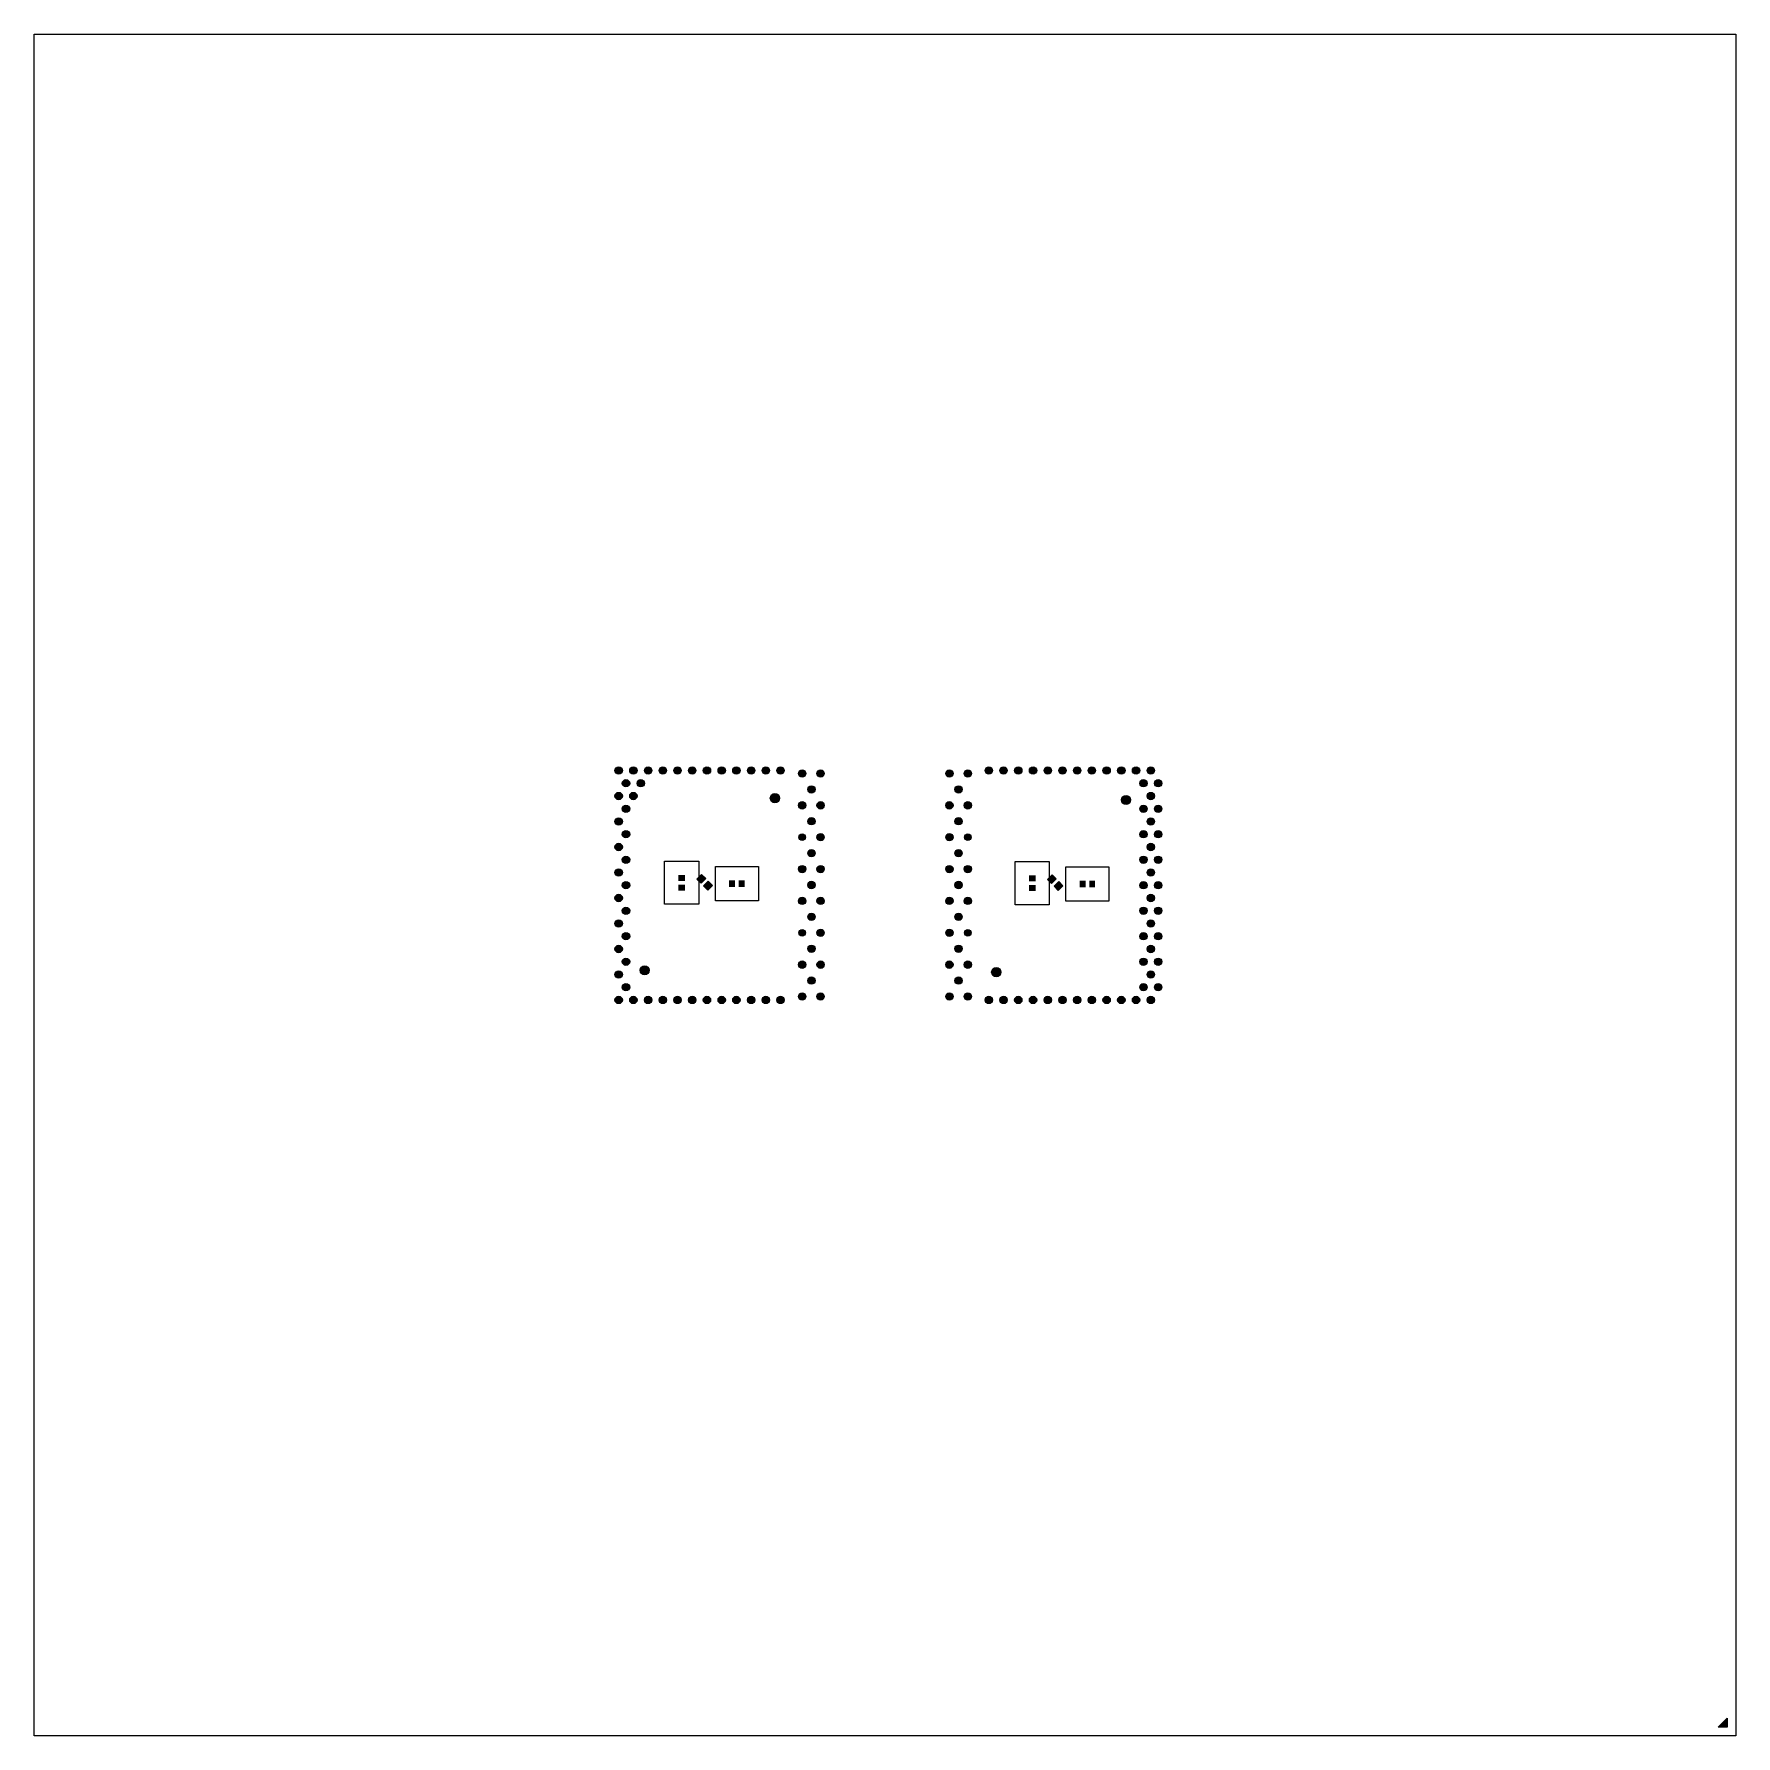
# Model space of a CAD drawing. Extents: x -46250 to 46250, y -46250 to 46250.
import ezdxf

# ---------------------------------------------------------------- set-up
doc = ezdxf.new("R2010")
doc.units = 0
doc.header["$MEASUREMENT"] = 0
for name, color, linetype in [('jigstreet', 7, 'Continuous'), ('PKG_OUTLINE', 81, 'CONTINUOUS'), ('SOLDERMASK_PADS_BTM', 12, 'CONTINUOUS')]:
    doc.layers.add(name, color=color, linetype=linetype)

msp = doc.modelspace()

# ---------------------------------------------------------------- hatches: boundary and pattern name
at = {"layer": 'SOLDERMASK_PADS_BTM'}
h = msp.add_hatch(color=256, dxfattribs=at)
edge = h.paths.add_edge_path()
edge.add_arc((-14476, 6222), 200, 0, 360, ccw=False)
h = msp.add_hatch(color=256, dxfattribs=at)
edge = h.paths.add_edge_path()
edge.add_arc((-14077, 5529), 200, 0, 360, ccw=False)
h = msp.add_hatch(color=256, dxfattribs=at)
edge = h.paths.add_edge_path()
edge.add_arc((-13676, 6222), 200, 0, 360, ccw=False)
h = msp.add_hatch(color=256, dxfattribs=at)
edge = h.paths.add_edge_path()
edge.add_arc((-13276, 5529), 200, 0, 360, ccw=False)
h = msp.add_hatch(color=256, dxfattribs=at)
edge = h.paths.add_edge_path()
edge.add_arc((-12876, 6222), 200, 0, 360, ccw=False)
h = msp.add_hatch(color=256, dxfattribs=at)
edge = h.paths.add_edge_path()
edge.add_arc((-12076, 6222), 200, 0, 360, ccw=False)
h = msp.add_hatch(color=256, dxfattribs=at)
edge = h.paths.add_edge_path()
edge.add_arc((-11277, 6222), 200, 0, 360, ccw=False)
h = msp.add_hatch(color=256, dxfattribs=at)
edge = h.paths.add_edge_path()
edge.add_arc((-10476, 6222), 200, 0, 360, ccw=False)
h = msp.add_hatch(color=256, dxfattribs=at)
edge = h.paths.add_edge_path()
edge.add_arc((-9676, 6222), 200, 0, 360, ccw=False)
h = msp.add_hatch(color=256, dxfattribs=at)
edge = h.paths.add_edge_path()
edge.add_arc((-8876, 6222), 200, 0, 360, ccw=False)
h = msp.add_hatch(color=256, dxfattribs=at)
edge = h.paths.add_edge_path()
edge.add_arc((-8077, 6222), 200, 0, 360, ccw=False)
h = msp.add_hatch(color=256, dxfattribs=at)
edge = h.paths.add_edge_path()
edge.add_arc((-7276, 6222), 200, 0, 360, ccw=False)
h = msp.add_hatch(color=256, dxfattribs=at)
edge = h.paths.add_edge_path()
edge.add_arc((-6476, 6222), 200, 0, 360, ccw=False)
h = msp.add_hatch(color=256, dxfattribs=at)
edge = h.paths.add_edge_path()
edge.add_arc((-5677, 6222), 200, 0, 360, ccw=False)
h = msp.add_hatch(color=256, dxfattribs=at)
edge = h.paths.add_edge_path()
edge.add_arc((-4500, 6062), 200, 0, 360, ccw=False)
h = msp.add_hatch(color=256, dxfattribs=at)
edge = h.paths.add_edge_path()
edge.add_arc((-3500, 6062), 200, 0, 360, ccw=False)
h = msp.add_hatch(color=256, dxfattribs=at)
edge = h.paths.add_edge_path()
edge.add_arc((3500, 6062), 200, 0, 360, ccw=False)
h = msp.add_hatch(color=256, dxfattribs=at)
edge = h.paths.add_edge_path()
edge.add_arc((4500, 6062), 200, 0, 360, ccw=False)
h = msp.add_hatch(color=256, dxfattribs=at)
edge = h.paths.add_edge_path()
edge.add_arc((5645, 6222), 200, 0, 360, ccw=False)
h = msp.add_hatch(color=256, dxfattribs=at)
edge = h.paths.add_edge_path()
edge.add_arc((6445, 6222), 200, 0, 360, ccw=False)
h = msp.add_hatch(color=256, dxfattribs=at)
edge = h.paths.add_edge_path()
edge.add_arc((7245, 6222), 200, 0, 360, ccw=False)
h = msp.add_hatch(color=256, dxfattribs=at)
edge = h.paths.add_edge_path()
edge.add_arc((8045, 6222), 200, 0, 360, ccw=False)
h = msp.add_hatch(color=256, dxfattribs=at)
edge = h.paths.add_edge_path()
edge.add_arc((8845, 6222), 200, 0, 360, ccw=False)
h = msp.add_hatch(color=256, dxfattribs=at)
edge = h.paths.add_edge_path()
edge.add_arc((9645, 6222), 200, 0, 360, ccw=False)
h = msp.add_hatch(color=256, dxfattribs=at)
edge = h.paths.add_edge_path()
edge.add_arc((10445, 6222), 200, 0, 360, ccw=False)
h = msp.add_hatch(color=256, dxfattribs=at)
edge = h.paths.add_edge_path()
edge.add_arc((11245, 6222), 200, 0, 360, ccw=False)
h = msp.add_hatch(color=256, dxfattribs=at)
edge = h.paths.add_edge_path()
edge.add_arc((12045, 6222), 200, 0, 360, ccw=False)
h = msp.add_hatch(color=256, dxfattribs=at)
edge = h.paths.add_edge_path()
edge.add_arc((12845, 6222), 200, 0, 360, ccw=False)
h = msp.add_hatch(color=256, dxfattribs=at)
edge = h.paths.add_edge_path()
edge.add_arc((13645, 6222), 200, 0, 360, ccw=False)
h = msp.add_hatch(color=256, dxfattribs=at)
edge = h.paths.add_edge_path()
edge.add_arc((14045, 5529), 200, 0, 360, ccw=False)
h = msp.add_hatch(color=256, dxfattribs=at)
edge = h.paths.add_edge_path()
edge.add_arc((14445, 6222), 200, 0, 360, ccw=False)
h = msp.add_hatch(color=256, dxfattribs=at)
edge = h.paths.add_edge_path()
edge.add_arc((14845, 5529), 200, 0, 360, ccw=False)
h = msp.add_hatch(color=256, dxfattribs=at)
edge = h.paths.add_edge_path()
edge.add_arc((-14476, 4836), 200, 0, 360, ccw=False)
h = msp.add_hatch(color=256, dxfattribs=at)
edge = h.paths.add_edge_path()
edge.add_arc((-13676, 4836), 200, 0, 360, ccw=False)
h = msp.add_hatch(color=256, dxfattribs=at)
edge = h.paths.add_edge_path()
edge.add_arc((-5983, 4718), 250, 0, 360, ccw=False)
h = msp.add_hatch(color=256, dxfattribs=at)
edge = h.paths.add_edge_path()
edge.add_arc((-4000, 5196), 200, 0, 360, ccw=False)
h = msp.add_hatch(color=256, dxfattribs=at)
edge = h.paths.add_edge_path()
edge.add_arc((4000, 5196), 200, 0, 360, ccw=False)
h = msp.add_hatch(color=256, dxfattribs=at)
edge = h.paths.add_edge_path()
edge.add_arc((13100, 4621), 250, 0, 360, ccw=False)
h = msp.add_hatch(color=256, dxfattribs=at)
edge = h.paths.add_edge_path()
edge.add_arc((14445, 4836), 200, 0, 360, ccw=False)
h = msp.add_hatch(color=256, dxfattribs=at)
edge = h.paths.add_edge_path()
edge.add_arc((-14077, 4143), 200, 0, 360, ccw=False)
h = msp.add_hatch(color=256, dxfattribs=at)
edge = h.paths.add_edge_path()
edge.add_arc((-4500, 4330), 200, 0, 360, ccw=False)
h = msp.add_hatch(color=256, dxfattribs=at)
edge = h.paths.add_edge_path()
edge.add_arc((-3500, 4330), 200, 0, 360, ccw=False)
h = msp.add_hatch(color=256, dxfattribs=at)
edge = h.paths.add_edge_path()
edge.add_arc((3500, 4330), 200, 0, 360, ccw=False)
h = msp.add_hatch(color=256, dxfattribs=at)
edge = h.paths.add_edge_path()
edge.add_arc((4500, 4330), 200, 0, 360, ccw=False)
h = msp.add_hatch(color=256, dxfattribs=at)
edge = h.paths.add_edge_path()
edge.add_arc((14045, 4143), 200, 0, 360, ccw=False)
h = msp.add_hatch(color=256, dxfattribs=at)
edge = h.paths.add_edge_path()
edge.add_arc((14845, 4143), 200, 0, 360, ccw=False)
h = msp.add_hatch(color=256, dxfattribs=at)
edge = h.paths.add_edge_path()
edge.add_arc((-14476, 3451), 200, 0, 360, ccw=False)
h = msp.add_hatch(color=256, dxfattribs=at)
edge = h.paths.add_edge_path()
edge.add_arc((-14077, 2758), 200, 0, 360, ccw=False)
h = msp.add_hatch(color=256, dxfattribs=at)
edge = h.paths.add_edge_path()
edge.add_arc((-4000, 3464), 200, 0, 360, ccw=False)
h = msp.add_hatch(color=256, dxfattribs=at)
edge = h.paths.add_edge_path()
edge.add_arc((-3500, 2598), 200, 0, 360, ccw=False)
h = msp.add_hatch(color=256, dxfattribs=at)
edge = h.paths.add_edge_path()
edge.add_arc((3500, 2598), 200, 0, 360, ccw=False)
h = msp.add_hatch(color=256, dxfattribs=at)
edge = h.paths.add_edge_path()
edge.add_arc((4000, 3464), 200, 0, 360, ccw=False)
h = msp.add_hatch(color=256, dxfattribs=at)
edge = h.paths.add_edge_path()
edge.add_arc((14045, 2758), 200, 0, 360, ccw=False)
h = msp.add_hatch(color=256, dxfattribs=at)
edge = h.paths.add_edge_path()
edge.add_arc((14445, 3451), 200, 0, 360, ccw=False)
h = msp.add_hatch(color=256, dxfattribs=at)
edge = h.paths.add_edge_path()
edge.add_arc((14845, 2758), 200, 0, 360, ccw=False)
h = msp.add_hatch(color=256, dxfattribs=at)
edge = h.paths.add_edge_path()
edge.add_arc((-14476, 2065), 200, 0, 360, ccw=False)
h = msp.add_hatch(color=256, dxfattribs=at)
edge = h.paths.add_edge_path()
edge.add_arc((-4500, 2598), 175, 0, 360, ccw=False)
h = msp.add_hatch(color=256, dxfattribs=at)
edge = h.paths.add_edge_path()
edge.add_arc((-4000, 1732), 200, 0, 360, ccw=False)
h = msp.add_hatch(color=256, dxfattribs=at)
edge = h.paths.add_edge_path()
edge.add_arc((4000, 1732), 200, 0, 360, ccw=False)
h = msp.add_hatch(color=256, dxfattribs=at)
edge = h.paths.add_edge_path()
edge.add_arc((4500, 2598), 175, 0, 360, ccw=False)
h = msp.add_hatch(color=256, dxfattribs=at)
edge = h.paths.add_edge_path()
edge.add_arc((14445, 2065), 200, 0, 360, ccw=False)
h = msp.add_hatch(color=256, dxfattribs=at)
edge = h.paths.add_edge_path()
edge.add_arc((-14077, 1372), 200, 0, 360, ccw=False)
h = msp.add_hatch(color=256, dxfattribs=at)
edge = h.paths.add_edge_path()
edge.add_arc((-4500, 866), 200, 0, 360, ccw=False)
h = msp.add_hatch(color=256, dxfattribs=at)
edge = h.paths.add_edge_path()
edge.add_arc((-3500, 866), 200, 0, 360, ccw=False)
h = msp.add_hatch(color=256, dxfattribs=at)
edge = h.paths.add_edge_path()
edge.add_arc((3500, 866), 200, 0, 360, ccw=False)
h = msp.add_hatch(color=256, dxfattribs=at)
edge = h.paths.add_edge_path()
edge.add_arc((4500, 866), 200, 0, 360, ccw=False)
h = msp.add_hatch(color=256, dxfattribs=at)
edge = h.paths.add_edge_path()
edge.add_arc((14045, 1372), 200, 0, 360, ccw=False)
h = msp.add_hatch(color=256, dxfattribs=at)
edge = h.paths.add_edge_path()
edge.add_arc((14845, 1372), 200, 0, 360, ccw=False)
h = msp.add_hatch(color=256, dxfattribs=at)
edge = h.paths.add_edge_path()
edge.add_arc((-14476, 679), 200, 0, 360, ccw=False)
h = msp.add_hatch(color=256, dxfattribs=at)
edge = h.paths.add_edge_path()
edge.add_arc((-14077, -14), 200, 0, 360, ccw=False)
for points in [[(-9998, 93), (-10224, 320), (-9970, 574), (-9743, 348)], [(-9630, -274), (-9857, -48), (-9602, 207), (-9376, -20)], [(9052, 73), (8826, 299), (9080, 554), (9307, 327)], [(9420, -295), (9193, -69), (9448, 186), (9674, -40)], [(45780, -45280), (45780, -45780), (45280, -45780)]]:
    msp.add_hatch(color=256, dxfattribs=at).paths.add_polyline_path(points, flags=0)
h = msp.add_hatch(color=256, dxfattribs=at)
edge = h.paths.add_edge_path()
edge.add_arc((-4000, 0), 200, 0, 360, ccw=False)
h = msp.add_hatch(color=256, dxfattribs=at)
edge = h.paths.add_edge_path()
edge.add_arc((4000, 0), 200, 0, 360, ccw=False)
h = msp.add_hatch(color=256, dxfattribs=at)
edge = h.paths.add_edge_path()
edge.add_arc((14045, -14), 200, 0, 360, ccw=False)
h = msp.add_hatch(color=256, dxfattribs=at)
edge = h.paths.add_edge_path()
edge.add_arc((14445, 679), 200, 0, 360, ccw=False)
h = msp.add_hatch(color=256, dxfattribs=at)
edge = h.paths.add_edge_path()
edge.add_arc((14845, -14), 200, 0, 360, ccw=False)
h = msp.add_hatch(color=256, dxfattribs=at)
edge = h.paths.add_edge_path()
edge.add_arc((-14476, -706), 200, 0, 360, ccw=False)
h = msp.add_hatch(color=256, dxfattribs=at)
edge = h.paths.add_edge_path()
edge.add_arc((-4500, -866), 200, 0, 360, ccw=False)
h = msp.add_hatch(color=256, dxfattribs=at)
edge = h.paths.add_edge_path()
edge.add_arc((-3500, -866), 200, 0, 360, ccw=False)
h = msp.add_hatch(color=256, dxfattribs=at)
edge = h.paths.add_edge_path()
edge.add_arc((3500, -866), 200, 0, 360, ccw=False)
h = msp.add_hatch(color=256, dxfattribs=at)
edge = h.paths.add_edge_path()
edge.add_arc((4500, -866), 200, 0, 360, ccw=False)
h = msp.add_hatch(color=256, dxfattribs=at)
edge = h.paths.add_edge_path()
edge.add_arc((14445, -706), 200, 0, 360, ccw=False)
h = msp.add_hatch(color=256, dxfattribs=at)
edge = h.paths.add_edge_path()
edge.add_arc((-14077, -1399), 200, 0, 360, ccw=False)
h = msp.add_hatch(color=256, dxfattribs=at)
edge = h.paths.add_edge_path()
edge.add_arc((-4000, -1732), 200, 0, 360, ccw=False)
h = msp.add_hatch(color=256, dxfattribs=at)
edge = h.paths.add_edge_path()
edge.add_arc((4000, -1732), 200, 0, 360, ccw=False)
h = msp.add_hatch(color=256, dxfattribs=at)
edge = h.paths.add_edge_path()
edge.add_arc((14045, -1399), 200, 0, 360, ccw=False)
h = msp.add_hatch(color=256, dxfattribs=at)
edge = h.paths.add_edge_path()
edge.add_arc((14845, -1399), 200, 0, 360, ccw=False)
h = msp.add_hatch(color=256, dxfattribs=at)
edge = h.paths.add_edge_path()
edge.add_arc((-14476, -2092), 200, 0, 360, ccw=False)
h = msp.add_hatch(color=256, dxfattribs=at)
edge = h.paths.add_edge_path()
edge.add_arc((-14077, -2785), 200, 0, 360, ccw=False)
h = msp.add_hatch(color=256, dxfattribs=at)
edge = h.paths.add_edge_path()
edge.add_arc((-4500, -2598), 175, 0, 360, ccw=False)
h = msp.add_hatch(color=256, dxfattribs=at)
edge = h.paths.add_edge_path()
edge.add_arc((-3500, -2598), 200, 0, 360, ccw=False)
h = msp.add_hatch(color=256, dxfattribs=at)
edge = h.paths.add_edge_path()
edge.add_arc((3500, -2598), 200, 0, 360, ccw=False)
h = msp.add_hatch(color=256, dxfattribs=at)
edge = h.paths.add_edge_path()
edge.add_arc((4500, -2598), 175, 0, 360, ccw=False)
h = msp.add_hatch(color=256, dxfattribs=at)
edge = h.paths.add_edge_path()
edge.add_arc((14045, -2785), 200, 0, 360, ccw=False)
h = msp.add_hatch(color=256, dxfattribs=at)
edge = h.paths.add_edge_path()
edge.add_arc((14445, -2092), 200, 0, 360, ccw=False)
h = msp.add_hatch(color=256, dxfattribs=at)
edge = h.paths.add_edge_path()
edge.add_arc((14845, -2785), 200, 0, 360, ccw=False)
h = msp.add_hatch(color=256, dxfattribs=at)
edge = h.paths.add_edge_path()
edge.add_arc((-14476, -3478), 200, 0, 360, ccw=False)
h = msp.add_hatch(color=256, dxfattribs=at)
edge = h.paths.add_edge_path()
edge.add_arc((-4000, -3464), 200, 0, 360, ccw=False)
h = msp.add_hatch(color=256, dxfattribs=at)
edge = h.paths.add_edge_path()
edge.add_arc((4000, -3464), 200, 0, 360, ccw=False)
h = msp.add_hatch(color=256, dxfattribs=at)
edge = h.paths.add_edge_path()
edge.add_arc((14445, -3478), 200, 0, 360, ccw=False)
h = msp.add_hatch(color=256, dxfattribs=at)
edge = h.paths.add_edge_path()
edge.add_arc((-14077, -4170), 200, 0, 360, ccw=False)
h = msp.add_hatch(color=256, dxfattribs=at)
edge = h.paths.add_edge_path()
edge.add_arc((-13060, -4635), 250, 0, 360, ccw=False)
h = msp.add_hatch(color=256, dxfattribs=at)
edge = h.paths.add_edge_path()
edge.add_arc((-4500, -4330), 200, 0, 360, ccw=False)
h = msp.add_hatch(color=256, dxfattribs=at)
edge = h.paths.add_edge_path()
edge.add_arc((-3500, -4330), 200, 0, 360, ccw=False)
h = msp.add_hatch(color=256, dxfattribs=at)
edge = h.paths.add_edge_path()
edge.add_arc((3500, -4330), 200, 0, 360, ccw=False)
h = msp.add_hatch(color=256, dxfattribs=at)
edge = h.paths.add_edge_path()
edge.add_arc((4500, -4330), 200, 0, 360, ccw=False)
h = msp.add_hatch(color=256, dxfattribs=at)
edge = h.paths.add_edge_path()
edge.add_arc((6046, -4737), 250, 0, 360, ccw=False)
h = msp.add_hatch(color=256, dxfattribs=at)
edge = h.paths.add_edge_path()
edge.add_arc((14045, -4170), 200, 0, 360, ccw=False)
h = msp.add_hatch(color=256, dxfattribs=at)
edge = h.paths.add_edge_path()
edge.add_arc((14845, -4170), 200, 0, 360, ccw=False)
h = msp.add_hatch(color=256, dxfattribs=at)
edge = h.paths.add_edge_path()
edge.add_arc((-14476, -4863), 200, 0, 360, ccw=False)
h = msp.add_hatch(color=256, dxfattribs=at)
edge = h.paths.add_edge_path()
edge.add_arc((-14077, -5556), 200, 0, 360, ccw=False)
h = msp.add_hatch(color=256, dxfattribs=at)
edge = h.paths.add_edge_path()
edge.add_arc((-4000, -5196), 200, 0, 360, ccw=False)
h = msp.add_hatch(color=256, dxfattribs=at)
edge = h.paths.add_edge_path()
edge.add_arc((4000, -5196), 200, 0, 360, ccw=False)
h = msp.add_hatch(color=256, dxfattribs=at)
edge = h.paths.add_edge_path()
edge.add_arc((14045, -5556), 200, 0, 360, ccw=False)
h = msp.add_hatch(color=256, dxfattribs=at)
edge = h.paths.add_edge_path()
edge.add_arc((14445, -4863), 200, 0, 360, ccw=False)
h = msp.add_hatch(color=256, dxfattribs=at)
edge = h.paths.add_edge_path()
edge.add_arc((14845, -5556), 200, 0, 360, ccw=False)
h = msp.add_hatch(color=256, dxfattribs=at)
edge = h.paths.add_edge_path()
edge.add_arc((-14476, -6249), 200, 0, 360, ccw=False)
h = msp.add_hatch(color=256, dxfattribs=at)
edge = h.paths.add_edge_path()
edge.add_arc((-13676, -6249), 200, 0, 360, ccw=False)
h = msp.add_hatch(color=256, dxfattribs=at)
edge = h.paths.add_edge_path()
edge.add_arc((-12876, -6249), 200, 0, 360, ccw=False)
h = msp.add_hatch(color=256, dxfattribs=at)
edge = h.paths.add_edge_path()
edge.add_arc((-12076, -6249), 200, 0, 360, ccw=False)
h = msp.add_hatch(color=256, dxfattribs=at)
edge = h.paths.add_edge_path()
edge.add_arc((-11277, -6249), 200, 0, 360, ccw=False)
h = msp.add_hatch(color=256, dxfattribs=at)
edge = h.paths.add_edge_path()
edge.add_arc((-10476, -6249), 200, 0, 360, ccw=False)
h = msp.add_hatch(color=256, dxfattribs=at)
edge = h.paths.add_edge_path()
edge.add_arc((-9676, -6249), 200, 0, 360, ccw=False)
h = msp.add_hatch(color=256, dxfattribs=at)
edge = h.paths.add_edge_path()
edge.add_arc((-8876, -6249), 200, 0, 360, ccw=False)
h = msp.add_hatch(color=256, dxfattribs=at)
edge = h.paths.add_edge_path()
edge.add_arc((-8077, -6249), 200, 0, 360, ccw=False)
h = msp.add_hatch(color=256, dxfattribs=at)
edge = h.paths.add_edge_path()
edge.add_arc((-7276, -6249), 200, 0, 360, ccw=False)
h = msp.add_hatch(color=256, dxfattribs=at)
edge = h.paths.add_edge_path()
edge.add_arc((-6476, -6249), 200, 0, 360, ccw=False)
h = msp.add_hatch(color=256, dxfattribs=at)
edge = h.paths.add_edge_path()
edge.add_arc((-5677, -6249), 200, 0, 360, ccw=False)
h = msp.add_hatch(color=256, dxfattribs=at)
edge = h.paths.add_edge_path()
edge.add_arc((-4500, -6062), 200, 0, 360, ccw=False)
h = msp.add_hatch(color=256, dxfattribs=at)
edge = h.paths.add_edge_path()
edge.add_arc((-3500, -6062), 200, 0, 360, ccw=False)
h = msp.add_hatch(color=256, dxfattribs=at)
edge = h.paths.add_edge_path()
edge.add_arc((3500, -6062), 200, 0, 360, ccw=False)
h = msp.add_hatch(color=256, dxfattribs=at)
edge = h.paths.add_edge_path()
edge.add_arc((4500, -6062), 200, 0, 360, ccw=False)
h = msp.add_hatch(color=256, dxfattribs=at)
edge = h.paths.add_edge_path()
edge.add_arc((5645, -6249), 200, 0, 360, ccw=False)
h = msp.add_hatch(color=256, dxfattribs=at)
edge = h.paths.add_edge_path()
edge.add_arc((6445, -6249), 200, 0, 360, ccw=False)
h = msp.add_hatch(color=256, dxfattribs=at)
edge = h.paths.add_edge_path()
edge.add_arc((7245, -6249), 200, 0, 360, ccw=False)
h = msp.add_hatch(color=256, dxfattribs=at)
edge = h.paths.add_edge_path()
edge.add_arc((8045, -6249), 200, 0, 360, ccw=False)
h = msp.add_hatch(color=256, dxfattribs=at)
edge = h.paths.add_edge_path()
edge.add_arc((8845, -6249), 200, 0, 360, ccw=False)
h = msp.add_hatch(color=256, dxfattribs=at)
edge = h.paths.add_edge_path()
edge.add_arc((9645, -6249), 200, 0, 360, ccw=False)
h = msp.add_hatch(color=256, dxfattribs=at)
edge = h.paths.add_edge_path()
edge.add_arc((10445, -6249), 200, 0, 360, ccw=False)
h = msp.add_hatch(color=256, dxfattribs=at)
edge = h.paths.add_edge_path()
edge.add_arc((11245, -6249), 200, 0, 360, ccw=False)
h = msp.add_hatch(color=256, dxfattribs=at)
edge = h.paths.add_edge_path()
edge.add_arc((12045, -6249), 200, 0, 360, ccw=False)
h = msp.add_hatch(color=256, dxfattribs=at)
edge = h.paths.add_edge_path()
edge.add_arc((12845, -6249), 200, 0, 360, ccw=False)
h = msp.add_hatch(color=256, dxfattribs=at)
edge = h.paths.add_edge_path()
edge.add_arc((13645, -6249), 200, 0, 360, ccw=False)
h = msp.add_hatch(color=256, dxfattribs=at)
edge = h.paths.add_edge_path()
edge.add_arc((14445, -6249), 200, 0, 360, ccw=False)

# ---------------------------------------------------------------- linework, layer by layer
at = {"layer": 'jigstreet'}
for points in [[(-10120, -505), (-10120, -1025), (-10121, -1048), (-10145, -1049), (-11955, -1049), (-11979, -1048), (-11980, -1025), (-11980, -505), (-11980, 746), (-11980, 1266), (-11979, 1290), (-11955, 1291), (-10145, 1291), (-10121, 1290), (-10120, 1266), (-10120, 746), (-10120, -505)], [(-9195, 1001), (-8675, 1001), (-7425, 1001), (-6905, 1001), (-6881, 1000), (-6880, 976), (-6880, -835), (-6881, -858), (-6905, -859), (-7425, -859), (-8675, -859), (-9195, -859), (-9219, -858), (-9220, -835), (-9220, 976), (-9219, 1000), (-9195, 1001)], [(8930, -525), (8930, -1045), (8929, -1069), (8905, -1070), (7095, -1070), (7071, -1069), (7070, -1045), (7070, -525), (7070, 725), (7070, 1245), (7071, 1269), (7095, 1270), (8905, 1270), (8929, 1269), (8930, 1245), (8930, 725), (8930, -525)], [(9855, 980), (10375, 980), (11625, 980), (12145, 980), (12169, 979), (12170, 955), (12170, -855), (12169, -879), (12145, -880), (11625, -880), (10375, -880), (9855, -880), (9831, -879), (9830, -855), (9830, 955), (9831, 979), (9855, 980)]]:
    msp.add_lwpolyline(points, dxfattribs=at)
at = {"layer": 'PKG_OUTLINE'}
msp.add_lwpolyline([(-46250, -46250), (-46250, 46250), (46250, 46250), (46250, -46250)], close=True, dxfattribs=at)
at = {"layer": 'SOLDERMASK_PADS_BTM'}
for points in [[(-9998, 93), (-10224, 320), (-9970, 574), (-9743, 348)], [(-9630, -274), (-9857, -48), (-9602, 207), (-9376, -20)], [(9052, 73), (8826, 299), (9080, 554), (9307, 327)], [(9420, -295), (9193, -69), (9448, 186), (9674, -40)], [(45780, -45280), (45780, -45780), (45280, -45780)]]:
    msp.add_lwpolyline(points, close=True, dxfattribs=at)
for centre, radius in [((-14476, 6222), 200), ((-14077, 5529), 200), ((-13676, 6222), 200), ((-13276, 5529), 200), ((-12876, 6222), 200), ((-12076, 6222), 200), ((-11277, 6222), 200), ((-10476, 6222), 200), ((-9676, 6222), 200), ((-8876, 6222), 200), ((-8077, 6222), 200), ((-7276, 6222), 200), ((-6476, 6222), 200), ((-5677, 6222), 200), ((-4500, 6062), 200), ((-3500, 6062), 200), ((3500, 6062), 200), ((4500, 6062), 200), ((5645, 6222), 200), ((6445, 6222), 200), ((7245, 6222), 200), ((8045, 6222), 200), ((8845, 6222), 200), ((9645, 6222), 200), ((10445, 6222), 200), ((11245, 6222), 200), ((12045, 6222), 200), ((12845, 6222), 200), ((13645, 6222), 200), ((14045, 5529), 200), ((14445, 6222), 200), ((14845, 5529), 200), ((-14476, 4836), 200), ((-13676, 4836), 200), ((-5983, 4718), 250), ((-4000, 5196), 200), ((4000, 5196), 200), ((13100, 4621), 250), ((14445, 4836), 200), ((-14077, 4143), 200), ((-4500, 4330), 200), ((-3500, 4330), 200), ((3500, 4330), 200), ((4500, 4330), 200), ((14045, 4143), 200), ((14845, 4143), 200), ((-14476, 3451), 200), ((-14077, 2758), 200), ((-4000, 3464), 200), ((-3500, 2598), 200), ((3500, 2598), 200), ((4000, 3464), 200), ((14045, 2758), 200), ((14445, 3451), 200), ((14845, 2758), 200), ((-14476, 2065), 200), ((-4500, 2598), 175), ((-4000, 1732), 200), ((4000, 1732), 200), ((4500, 2598), 175), ((14445, 2065), 200), ((-14077, 1372), 200), ((-4500, 866), 200), ((-3500, 866), 200), ((3500, 866), 200), ((4500, 866), 200), ((14045, 1372), 200), ((14845, 1372), 200), ((-14476, 679), 200), ((-14077, -14), 200), ((-4000, 0), 200), ((4000, 0), 200), ((14045, -14), 200), ((14445, 679), 200), ((14845, -14), 200), ((-14476, -706), 200), ((-4500, -866), 200), ((-3500, -866), 200), ((3500, -866), 200), ((4500, -866), 200), ((14445, -706), 200), ((-14077, -1399), 200), ((-4000, -1732), 200), ((4000, -1732), 200), ((14045, -1399), 200), ((14845, -1399), 200), ((-14476, -2092), 200), ((-14077, -2785), 200), ((-4500, -2598), 175), ((-3500, -2598), 200), ((3500, -2598), 200), ((4500, -2598), 175), ((14045, -2785), 200), ((14445, -2092), 200), ((14845, -2785), 200), ((-14476, -3478), 200), ((-4000, -3464), 200), ((4000, -3464), 200), ((14445, -3478), 200), ((-14077, -4170), 200), ((-13060, -4635), 250), ((-4500, -4330), 200), ((-3500, -4330), 200), ((3500, -4330), 200), ((4500, -4330), 200), ((6046, -4737), 250), ((14045, -4170), 200), ((14845, -4170), 200), ((-14476, -4863), 200), ((-14077, -5556), 200), ((-4000, -5196), 200), ((4000, -5196), 200), ((14045, -5556), 200), ((14445, -4863), 200), ((14845, -5556), 200), ((-14476, -6249), 200), ((-13676, -6249), 200), ((-12876, -6249), 200), ((-12076, -6249), 200), ((-11277, -6249), 200), ((-10476, -6249), 200), ((-9676, -6249), 200), ((-8876, -6249), 200), ((-8077, -6249), 200), ((-7276, -6249), 200), ((-6476, -6249), 200), ((-5677, -6249), 200), ((-4500, -6062), 200), ((-3500, -6062), 200), ((3500, -6062), 200), ((4500, -6062), 200), ((5645, -6249), 200), ((6445, -6249), 200), ((7245, -6249), 200), ((8045, -6249), 200), ((8845, -6249), 200), ((9645, -6249), 200), ((10445, -6249), 200), ((11245, -6249), 200), ((12045, -6249), 200), ((12845, -6249), 200), ((13645, -6249), 200), ((14445, -6249), 200)]:
    msp.add_circle(centre, radius, dxfattribs=at)
for points in [[(-11230, 221), (-10870, 221), (-11230, 541), (-10870, 541)], [(-11230, -299), (-10870, -299), (-11230, 21), (-10870, 21)], [(-8470, -109), (-8150, -109), (-8470, 251), (-8150, 251)], [(-7950, -109), (-7630, -109), (-7950, 251), (-7630, 251)], [(7820, 200), (8180, 200), (7820, 520), (8180, 520)], [(7820, -320), (8180, -320), (7820, 0), (8180, 0)], [(10580, -130), (10900, -130), (10580, 230), (10900, 230)], [(11100, -130), (11420, -130), (11100, 230), (11420, 230)]]:
    msp.add_solid(points, dxfattribs=at)

doc.saveas('drawing.dxf')
